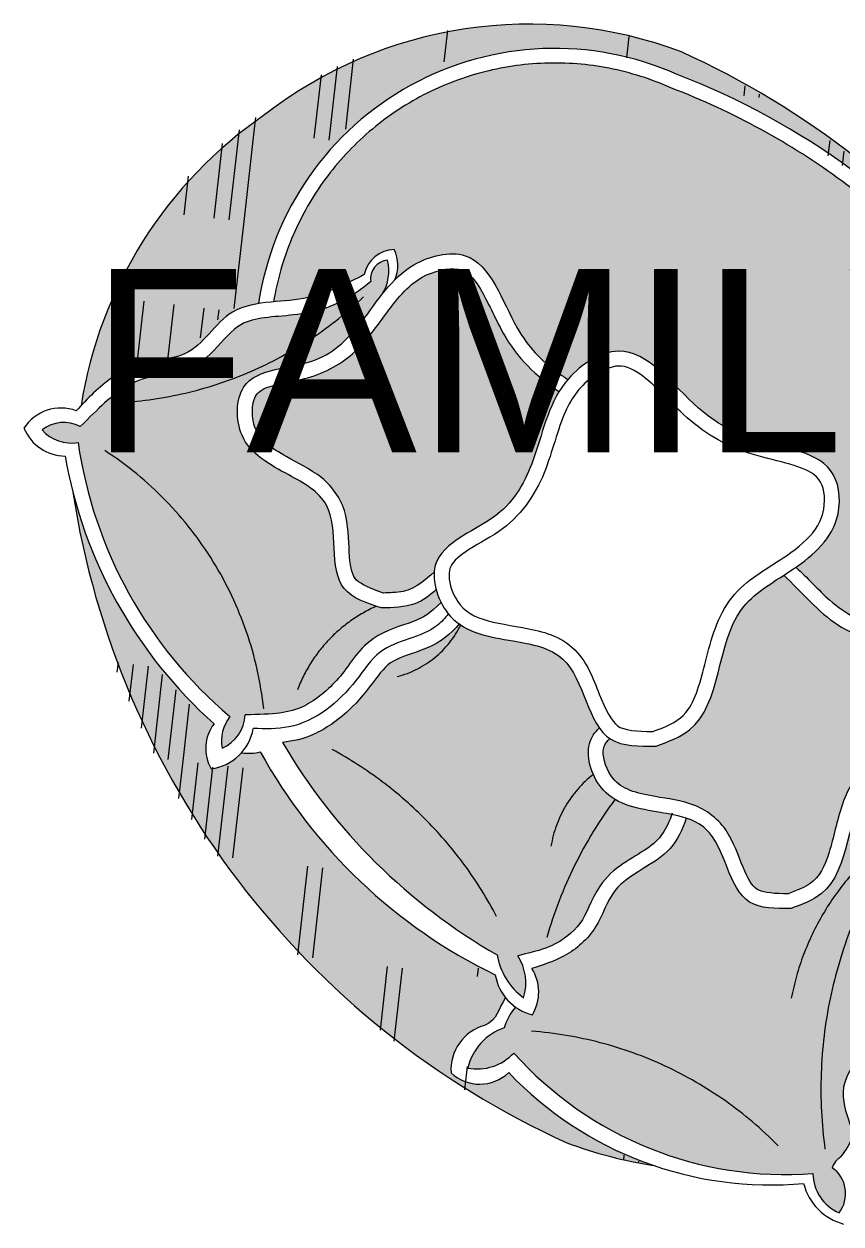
# Model space of a CAD drawing. Header units: millimetres. Extents: x -425671 to 598394, y -194194 to 343585.
# Drawn here: x 51472 to 52364, y 148884 to 150194 of the extents above; entities that cross this region are included whole.
import ezdxf

# ---------------------------------------------------------------- set-up
doc = ezdxf.new("R2010")
doc.units = ezdxf.units.MM
doc.linetypes.add('DOT3', pattern=[0.06, 0, -0.06])
doc.linetypes.add('HIDDENX2', pattern=[19.049999999999997, 12.7, -6.35])
doc.layers.add('Furniture', color=250, linetype='Continuous', lineweight=5)
doc.layers.add('TEXT', color=30, linetype='DOT3', lineweight=9)
doc.styles.get("Standard").update_dxf_attribs({"font": 'arial.ttf'})
pattern_1 = [(135, (3476261.326817591, 840878.8301373713), (-0.1724209175245278, 1.387778780781446e-17), [0.12192, -0.12192]), (135, (3476261.341186, 840878.8445057814), (-0.1724209175245278, 1.387778780781446e-17), [0.12192, -0.12192]), (135, (3476261.35555441, 840878.8588741913), (-0.1724209175245278, 1.387778780781446e-17), [0.12192, -0.12192]), (135, (3476261.36992282, 840878.8732426006), (-0.1724209175245278, 1.387778780781446e-17), [0.12192, -0.12192]), (135, (3476261.384291229, 840878.8876110108), (-0.1724209175245278, 1.387778780781446e-17), [0.12192, -0.12192]), (135, (3476261.39865964, 840878.9019794207), (-0.1724209175245278, 1.387778780781446e-17), [0.12192, -0.12192]), (135, (3476261.413028049, 840878.9163478304), (-0.1724209175245278, 1.387778780781446e-17), [0.12192, -0.12192]), (44.99999999999997, (3476261.240607132, 840878.9163478306), (0.1724209175245278, -1.387778780781446e-17), [0.12192, -0.12192]), (44.99999999999997, (3476261.226238722, 840878.9307162402), (0.1724209175245278, -1.387778780781446e-17), [0.12192, -0.12192]), (44.99999999999997, (3476261.211870312, 840878.9450846501), (0.1724209175245278, -1.387778780781446e-17), [0.12192, -0.12192]), (44.99999999999997, (3476261.197501902, 840878.9594530598), (0.1724209175245278, -1.387778780781446e-17), [0.12192, -0.12192]), (44.99999999999997, (3476261.183133492, 840878.9738214698), (0.1724209175245278, -1.387778780781446e-17), [0.12192, -0.12192]), (44.99999999999997, (3476261.168765083, 840878.9881898793), (0.1724209175245278, -1.387778780781446e-17), [0.12192, -0.12192]), (44.99999999999997, (3476261.154396673, 840879.002558289), (0.1724209175245278, -1.387778780781446e-17), [0.12192, -0.12192])]

# ---------------------------------------------------------------- blocks, each defined once
blk = doc.blocks.new('Cushion')
at = {"layer": 'Furniture', "ltscale": 0.8}
h = blk.add_hatch(color=256, dxfattribs=at)
h.dxf.hatch_style = 1
h.set_gradient(color1=(223, 171, 93), color2=(215, 143, 80), tint=0.4600000083446503, name='CURVED')
edge = h.paths.add_edge_path()
edge.add_arc((3475801.002543719, 840801.6060762854), 0.05475926233037194, 14.04033281465928, 81.49246440572438, ccw=False)
edge.add_arc((3475801.161771051, 840800.9997789642), 0.6286017344272669, 65.91260383204258, 99.717687765069, ccw=False)
edge.add_arc((3475800.844479252, 840800.5690922079), 1.156901462012611, 60.2631645607645, 117.069407013088)
edge.add_arc((3475800.618272167, 840801.0968125185), 0.5853320513290635, 120.8625154293494, 132.6892271714572)
edge.add_arc((3475800.483668489, 840801.1159253768), 0.4876586753937209, 95.05759937242073, 122.53416636815129, ccw=False)
edge.add_arc((3475800.497410665, 840801.6064224836), 0.05693021137694697, 98.72374629586261, 184.7730301609984, ccw=False)
edge.add_arc((3475800.453817004, 840801.611648909), 0.06186875322062948, -23.11690220970462, 55.59413651770069, ccw=False)
edge.add_spline(control_points=[(3475800.51071805, 840801.5873587144), (3475800.505630242, 840801.568963396), (3475800.516952032, 840801.5590330862), (3475800.522443588, 840801.5421258505)], knot_values=[0.5387524043615451, 0.5387524043615451, 0.5387524043615451, 0.5387524043615451, 0.5525614189464141, 0.5525614189464141, 0.5525614189464141, 0.5525614189464141], degree=3, periodic=0)
edge.add_arc((3475800.522567112, 840801.4753508716), 0.06677509281342871, 60.981880689497075, 90.10598851756703, ccw=False)
edge.add_arc((3475800.866365477, 840800.8827523818), 0.7216394452216389, 80.3560051611679, 115.5644876561517, ccw=False)
edge.add_arc((3475801.04252183, 840801.569542784), 0.06051170028620079, 132.0500150656936, 155.9603112192336, ccw=False)
edge.add_arc((3475801.06661107, 840801.6259535883), 0.06563005480333979, 148.5124885010452, 190.0715202297517, ccw=False)
at = {"layer": 'Furniture', "lineweight": 5, "ltscale": 0.8}
h = blk.add_hatch(dxfattribs=at)
h.set_pattern_fill('AR-PARQ1,_O', color=256, scale=0.0004, angle=45)
h.set_pattern_definition(pattern_1)
edge = h.paths.add_edge_path()
edge.add_arc((3475801.002543719, 840801.6060762854), 0.05475926233037194, 14.04033281465928, 81.49246440572438, ccw=False)
edge.add_arc((3475801.161771051, 840800.9997789642), 0.6286017344272669, 65.91260383204258, 99.717687765069, ccw=False)
edge.add_arc((3475800.844479252, 840800.5690922079), 1.156901462012611, 60.2631645607645, 117.069407013088)
edge.add_arc((3475800.618272167, 840801.0968125185), 0.5853320513290635, 120.8625154293494, 132.6892271714572)
edge.add_arc((3475800.483668489, 840801.1159253768), 0.4876586753937209, 95.05759937242073, 122.53416636815129, ccw=False)
edge.add_arc((3475800.497410665, 840801.6064224836), 0.05693021137694697, 98.72374629586261, 184.7730301609984, ccw=False)
edge.add_arc((3475800.453817004, 840801.611648909), 0.06186875322062948, -23.11690220970462, 55.59413651770069, ccw=False)
edge.add_spline(control_points=[(3475800.51071805, 840801.5873587144), (3475800.505630242, 840801.568963396), (3475800.516952032, 840801.5590330862), (3475800.522443588, 840801.5421258505)], knot_values=[0.5387524043615451, 0.5387524043615451, 0.5387524043615451, 0.5387524043615451, 0.5525614189464141, 0.5525614189464141, 0.5525614189464141, 0.5525614189464141], degree=3, periodic=0)
edge.add_arc((3475800.522567112, 840801.4753508716), 0.06677509281342871, 60.981880689497075, 90.10598851756703, ccw=False)
edge.add_arc((3475800.866365477, 840800.8827523818), 0.7216394452216389, 80.3560051611679, 115.5644876561517, ccw=False)
edge.add_arc((3475801.04252183, 840801.569542784), 0.06051170028620079, 132.0500150656936, 155.9603112192336, ccw=False)
edge.add_arc((3475801.06661107, 840801.6259535883), 0.06563005480333979, 148.5124885010452, 190.0715202297517, ccw=False)
at = {"layer": 'Furniture', "ltscale": 0.8}
h = blk.add_hatch(color=256, dxfattribs=at)
h.dxf.hatch_style = 1
h.set_gradient(color1=(77, 60, 50), color2=(142, 111, 93), one_color=1, tint=0.4600000083446503, name='CURVED')
edge = h.paths.add_edge_path()
edge.add_spline(control_points=[(3475800.559640361, 840801.2009827807), (3475800.551204697, 840801.214398616), (3475800.529357794, 840801.2568964245), (3475800.55842976, 840801.3276591129), (3475800.51579085, 840801.386845068), (3475800.512911313, 840801.4427150446), (3475800.525456636, 840801.4752421036), (3475800.531058925, 840801.4897675173)], knot_values=[0.1462444638288146, 0.1462444638288146, 0.1462444638288146, 0.1462444638288146, 0.1926154791283355, 0.2862306314325767, 0.3416111765052143, 0.3992378454706924, 0.4457364418264175, 0.4457364418264175, 0.4457364418264175, 0.4457364418264175], degree=3, periodic=0)
edge.add_arc((3475800.537473375, 840801.5487741906), 0.05935429773899896, 200.2524235055313, 263.79589838634854, ccw=False)
edge.add_arc((3475800.522567112, 840801.4753508716), 0.06677509281342872, 105.91785811707209, 127.6390574708675, ccw=False)
edge.add_arc((3475800.425126724, 840801.5230151085), 0.08083906380618444, 11.81386905519904, 34.42072398960497)
edge.add_arc((3475800.419806746, 840801.5939266573), 0.07629251035050573, 340.6998017613926, 398.0538043213407)
edge.add_arc((3475800.524264951, 840801.5896110007), 0.06786678005625478, 130.841799778553, 188.2794386242647)
edge.add_arc((3475800.485013448, 840801.0894876472), 0.4911440010406521, 93.25743310273894, 145.7698950610564)
edge.add_arc((3475800.043218736, 840801.3202547703), 0.05785663047686292, 51.86911000421443, 118.3060316580145)
edge.add_arc((3475800.056895692, 840801.3811636845), 0.04230319669103837, 193.6321713034621, 286.3829050451987)
edge.add_spline(control_points=[(3475800.068827529, 840801.3405780745), (3475800.074385682, 840801.3316279731), (3475800.072768281, 840801.3257150428), (3475800.076214078, 840801.3104960492), (3475800.079755384, 840801.3002681726), (3475800.08766319, 840801.2902092702), (3475800.094796819, 840801.2872942184), (3475800.120335574, 840801.2779491242), (3475800.138330506, 840801.2703469034), (3475800.160586034, 840801.2379396319), (3475800.161798081, 840801.2181457835), (3475800.16958735, 840801.1635111127), (3475800.18236208, 840801.1399309149), (3475800.218653181, 840801.1139772227), (3475800.233918742, 840801.1065403157), (3475800.26371323, 840801.083755936), (3475800.275424242, 840801.0656170906), (3475800.29464692, 840801.0368402167), (3475800.304462502, 840801.0162394689), (3475800.328324855, 840800.9935467886)], knot_values=[0.004961123717087179, 0.004961123717087179, 0.004961123717087179, 0.004961123717087179, 0.01171791624914237, 0.01171791624914237, 0.05006691935922963, 0.05006691935922963, 0.0884159224693169, 0.0884159224693169, 0.1267649255794042, 0.1267649255794042, 0.1745773397086596, 0.1745773397086596, 0.280037769056249, 0.280037769056249, 0.3285810830654592, 0.3285810830654592, 0.3771243970746693, 0.3771243970746693, 0.4415783000970779, 0.4415783000970779, 0.4415783000970779, 0.4415783000970779], degree=3, periodic=0)
edge.add_arc((3475800.374059338, 840800.9540978816), 0.0603975096817177, 139.2201354073513, 193.1806797062916)
edge.add_arc((3475800.282059317, 840800.9990013358), 0.06741383814378753, 299.4975292035882, 354.3869349230349)
edge.add_arc((3475800.284438762, 840801.3159881771), 0.329987762095256, 281.3090873459302, 295.1025908519097)
edge.add_spline(control_points=[(3475800.424432893, 840801.0171678851), (3475800.40120892, 840801.0519411669), (3475800.353770667, 840801.0966685107), (3475800.371699605, 840801.1514406411), (3475800.376665241, 840801.1666104455), (3475800.389428317, 840801.1828213609), (3475800.428242609, 840801.2321210136), (3475800.507843087, 840801.1750107128), (3475800.550829523, 840801.1951917023), (3475800.559640361, 840801.2009827807)], knot_values=[0.9242094147595004, 0.9242094147595004, 0.9242094147595004, 0.9242094147595004, 1.008845244444202, 1.041265284754813, 1.041265284754813, 1.041265284754813, 1.081052023990671, 1.162262302569748, 1.184359112055819, 1.184359112055819, 1.184359112055819, 1.184359112055819], degree=3, periodic=0)
h = blk.add_hatch(color=256, dxfattribs=at)
h.dxf.hatch_style = 1
h.set_gradient(color1=(77, 60, 50), color2=(142, 111, 93), one_color=1, tint=0.4600000083446503, name='CURVED')
edge = h.paths.add_edge_path()
edge.add_spline(control_points=[(3475801.390086192, 840801.0827773354), (3475801.388752268, 840801.1159213816), (3475801.394696753, 840801.1461448034), (3475801.422276864, 840801.1994542375), (3475801.440346701, 840801.2204885174), (3475801.455485809, 840801.2549332521), (3475801.455209413, 840801.2671895089), (3475801.449754991, 840801.3025506573), (3475801.445436556, 840801.3214787288), (3475801.454695135, 840801.3632980112), (3475801.466346774, 840801.3780853846), (3475801.479259502, 840801.4039957464), (3475801.483455273, 840801.4177273038), (3475801.487972211, 840801.4522137396), (3475801.484902802, 840801.474393816), (3475801.481254885, 840801.5109266919)], knot_values=[0, 0, 0, 0, 0.08432104486922591, 0.08432104486922591, 0.1624932106821882, 0.1624932106821882, 0.2207499946686446, 0.2207499946686446, 0.2696193115575117, 0.2696193115575117, 0.3184886284463787, 0.3184886284463787, 0.3673579453352457, 0.3673579453352457, 0.4403114748022433, 0.4403114748022433, 0.4403114748022433, 0.4403114748022433], degree=3, periodic=0)
edge.add_arc((3475801.462407013, 840801.554349172), 0.04733660374845441, 293.4636364589771, 359.358628125297)
edge.add_arc((3475801.512659845, 840801.5008864615), 0.05301326750244204, 93.1566085670992, 151.2374744913085)
edge.add_arc((3475801.165672088, 840801.0133016161), 0.5946214043578574, 59.64281416004614, 101.2080632170473)
edge.add_arc((3475800.996970759, 840801.5832974251), 0.05475926233040732, 14.04033281471698, 61.38968960417364)
edge.add_arc((3475801.073499857, 840801.6178970378), 0.0520806075788276, 165.0069286401582, 228.4912697424119)
edge.add_spline(control_points=[(3475801.038984259, 840801.5788962276), (3475801.015735868, 840801.5485163408), (3475801.003505892, 840801.5316964078), (3475800.994976954, 840801.4913408001), (3475800.995412296, 840801.470520978), (3475801.002784242, 840801.4295052101), (3475801.013328874, 840801.4078197823), (3475801.010083752, 840801.3583200362), (3475801.001498735, 840801.3402178129), (3475800.991604053, 840801.3092739187), (3475800.990618257, 840801.2995974154), (3475800.992898461, 840801.2782394689)], knot_values=[0.1519709534746062, 0.1519709534746062, 0.1519709534746062, 0.1519709534746062, 0.2315709567273943, 0.2315709567273943, 0.2972059098634805, 0.2972059098634805, 0.3628408629995667, 0.3628408629995667, 0.4150050387248703, 0.4150050387248703, 0.4671692144501738, 0.4671692144501738, 0.4671692144501738, 0.4671692144501738], degree=3, periodic=0)
edge.add_spline(control_points=[(3475800.992898461, 840801.2782394689), (3475800.999037121, 840801.2769685368), (3475801.005082661, 840801.2750683835), (3475801.010739855, 840801.2726125481)], knot_values=[0.3708721604774573, 0.3708721604774573, 0.3708721604774573, 0.3708721604774573, 0.3882284884874654, 0.3882284884874654, 0.3882284884874654, 0.3882284884874654], degree=3, periodic=0)
edge.add_spline(control_points=[(3475801.010739855, 840801.2726125481), (3475801.009345858, 840801.2844265526), (3475801.010456363, 840801.3102371899), (3475801.027715675, 840801.3331702221), (3475801.037313959, 840801.3459237881), (3475801.039287492, 840801.3472027904), (3475801.041261025, 840801.3484817926), (3475801.04323383, 840801.3497445319)], knot_values=[1.389174740392612, 1.389174740392612, 1.389174740392612, 1.389174740392612, 1.425744671245102, 1.471562104562005, 1.471562104562005, 1.471562104562005, 1.477971220175186, 1.477971220175186, 1.477971220175186, 1.477971220175186], degree=3, periodic=0)
edge.add_spline(control_points=[(3475801.04323383, 840801.3497445319), (3475801.058568815, 840801.3595600423), (3475801.109086076, 840801.3887414428), (3475801.173737403, 840801.2981110148), (3475801.261199489, 840801.3337888924), (3475801.329903829, 840801.3642188278), (3475801.414325803, 840801.2961890968), (3475801.340989979, 840801.2147176036), (3475801.351016144, 840801.1370059687), (3475801.363554531, 840801.0963539599), (3475801.367041041, 840801.0816394753)], knot_values=[1.477971220175186, 1.477971220175186, 1.477971220175186, 1.477971220175186, 1.527790482268245, 1.642560435907896, 1.707772101382381, 1.79039158666113, 1.855536491429625, 1.959045647712635, 2.0398593051936, 2.085151422530728, 2.085151422530728, 2.085151422530728, 2.085151422530728], degree=3, periodic=0)
edge.add_arc((3475801.423402024, 840801.1017150867), 0.05982967952676049, 199.6057453907655, 245.1968286576425)
edge.add_arc((3475801.377730112, 840801.0612661404), 0.02480734225613633, 326.0289397177536, 420.1268396404238)
h = blk.add_hatch(color=256, dxfattribs=at)
h.dxf.hatch_style = 1
h.set_gradient(color1=(77, 60, 50), color2=(142, 111, 93), one_color=1, tint=0.4600000083446503, name='CURVED')
edge = h.paths.add_edge_path()
edge.add_spline(control_points=[(3475800.955013493, 840801.2772392591), (3475800.951344015, 840801.2935364067), (3475800.9517671, 840801.3134425846), (3475800.960838977, 840801.34613663), (3475800.967217165, 840801.3606256775), (3475800.973095755, 840801.3859794666), (3475800.971363725, 840801.3958571706), (3475800.962877269, 840801.4278389896), (3475800.958123544, 840801.4475127851), (3475800.955267558, 840801.4858021002), (3475800.956337714, 840801.5052731812), (3475800.964692641, 840801.5379144751), (3475800.971056851, 840801.5509175847), (3475800.978564832, 840801.562842974)], knot_values=[0.1537753461697402, 0.1537753461697402, 0.1537753461697402, 0.1537753461697402, 0.1972231482553457, 0.1972231482553457, 0.2424753430360853, 0.2424753430360853, 0.2926655917943811, 0.2926655917943811, 0.3428558405526769, 0.3428558405526769, 0.3930460893109727, 0.3930460893109727, 0.430295518524493, 0.430295518524493, 0.430295518524493, 0.430295518524493], degree=3, periodic=0)
edge.add_arc((3475800.866344569, 840800.7802838257), 0.7905644870383763, 81.83932671113574, 111.6622108702561)
edge.add_arc((3475800.531058114, 840801.4373087676), 0.08903559122952272, 60.78123547934229, 105.6202418435659)
edge.add_arc((3475800.562395909, 840801.5607394963), 0.06692837083849024, 214.2663936130166, 264.7819495548185)
edge.add_spline(control_points=[(3475800.556309021, 840801.4940884905), (3475800.545293718, 840801.4710964726), (3475800.541201128, 840801.460351852), (3475800.534423413, 840801.4336200834), (3475800.534073051, 840801.4169288139), (3475800.542067931, 840801.3861930321), (3475800.553488041, 840801.3712057691), (3475800.569824314, 840801.3203440182), (3475800.562369746, 840801.2904496391), (3475800.558989353, 840801.2467008592), (3475800.564008046, 840801.2319535045), (3475800.575638889, 840801.2131249225)], knot_values=[0.1481141665251109, 0.1481141665251109, 0.1481141665251109, 0.1481141665251109, 0.1848446663927666, 0.1848446663927666, 0.2433534911065915, 0.2433534911065915, 0.3018623158204164, 0.3018623158204164, 0.3747342301715652, 0.3747342301715652, 0.4457364418264176, 0.4457364418264176, 0.4457364418264176, 0.4457364418264176], degree=3, periodic=0)
edge.add_spline(control_points=[(3475800.575638889, 840801.2131249225), (3475800.579596418, 840801.2164557434), (3475800.60015696, 840801.2347133325), (3475800.620229841, 840801.2531015025), (3475800.639304322, 840801.2603391712)], knot_values=[1.198047293242864, 1.198047293242864, 1.198047293242864, 1.198047293242864, 1.208405542606401, 1.252499453664132, 1.252499453664132, 1.252499453664132, 1.252499453664132], degree=3, periodic=0)
edge.add_spline(control_points=[(3475800.639304322, 840801.2603391712), (3475800.645519291, 840801.2626973952), (3475800.659653499, 840801.2660513315), (3475800.675708346, 840801.2643206223), (3475800.684013409, 840801.2621360843)], knot_values=[1.252499453664132, 1.252499453664132, 1.252499453664132, 1.252499453664132, 1.266866413267847, 1.283671504577755, 1.283671504577755, 1.283671504577755, 1.283671504577755], degree=3, periodic=0)
edge.add_arc((3475800.527628522, 840801.2623955162), 0.1563851020701514, 359.9049503660534, 401.9872124958252)
edge.add_arc((3475800.527628522, 840801.2623955162), 0.1563851020701513, -0.09504963134327227, 41.98721250059532, ccw=False)
edge.add_spline(control_points=[(3475800.684013409, 840801.2621360843), (3475800.698488952, 840801.2583284831), (3475800.720928072, 840801.2455966858), (3475800.726923193, 840801.2255760073), (3475800.727756689, 840801.2167701431)], knot_values=[1.283671504577755, 1.283671504577755, 1.283671504577755, 1.283671504577755, 1.312962413976038, 1.332678656331056, 1.332678656331056, 1.332678656331056, 1.332678656331056], degree=3, periodic=0)
edge.add_spline(control_points=[(3475800.727756689, 840801.2167701431), (3475800.760102184, 840801.2148315852), (3475800.825782002, 840801.1767460298), (3475800.892510926, 840801.234817079), (3475800.930028388, 840801.2692401789), (3475800.952656489, 840801.2765215398)], knot_values=[0.08548485507635982, 0.08548485507635982, 0.08548485507635982, 0.08548485507635982, 0.1873967493021921, 0.2588620906907049, 0.331405317174833, 0.331405317174833, 0.331405317174833, 0.331405317174833], degree=3, periodic=0)
edge.add_spline(control_points=[(3475800.952656489, 840801.2765215398), (3475800.953437657, 840801.2767729067), (3475800.954223268, 840801.277012286), (3475800.955013493, 840801.2772392591)], knot_values=[0.331405317174833, 0.331405317174833, 0.331405317174833, 0.331405317174833, 0.3339096543821679, 0.3339096543821679, 0.3339096543821679, 0.3339096543821679], degree=3, periodic=0)
h = blk.add_hatch(color=256, dxfattribs=at)
h.dxf.hatch_style = 1
h.set_gradient(color1=(223, 171, 93), color2=(215, 143, 80), tint=0.4600000083446503, name='INVCYLINDER')
edge = h.paths.add_edge_path()
edge.add_spline(control_points=[(3475800.166877548, 840801.1348043206), (3475800.158126115, 840801.1473527737), (3475800.14079652, 840801.186145489), (3475800.144745061, 840801.2599152888), (3475800.081609456, 840801.2658263507), (3475800.067199547, 840801.2835557127), (3475800.064845531, 840801.2874235596)], knot_values=[0.2073441172874505, 0.2073441172874505, 0.2073441172874505, 0.2073441172874505, 0.252953593801604, 0.3298609559600126, 0.3881630586506157, 0.4022640617471339, 0.4022640617471339, 0.4022640617471339, 0.4022640617471339], degree=3, periodic=0)
edge.add_arc((3475800.618272167, 840801.0968125185), 0.5853320513290791, 160.9952826397712, 184.1559493868675)
edge.add_arc((3475800.614101155, 840801.0610578135), 0.5796602237150714, 180.6588213903199, 239.2826324909933)
edge.add_arc((3475800.844479251, 840801.592895132), 1.156901462012624, 242.9305929869724, 269.9999999999986)
edge.add_line((3475800.844479251, 840800.4359936701), (3475800.844479251, 840800.4481584606))
edge.add_arc((3475800.844479252, 840801.4458763261), 0.9977178654452257, 239.4880732450339, 270.0000000000065, ccw=False)
edge.add_arc((3475800.524875988, 840800.9455323811), 0.4049527755443825, 152.1348213461716, 242.5048834701893, ccw=False)
edge = h.paths.add_edge_path()
edge.add_spline(control_points=[(3475801.502439084, 840801.4923682675), (3475801.505171885, 840801.4733860386), (3475801.509593947, 840801.4353471047), (3475801.494493106, 840801.3828571964), (3475801.455836471, 840801.3292222896), (3475801.483618055, 840801.2684818553), (3475801.467242723, 840801.2307254286), (3475801.461035568, 840801.2197152637)], knot_values=[0.148739451090145, 0.148739451090145, 0.148739451090145, 0.148739451090145, 0.2056421361268849, 0.2629148179039328, 0.3092412859870526, 0.3939570791125504, 0.4310151165809862, 0.4310151165809862, 0.4310151165809862, 0.4310151165809862], degree=3, periodic=0)
edge.add_arc((3475801.165378725, 840800.944810448), 0.4037147846449037, -62.62076327616637, 42.91700041700318, ccw=False)
edge.add_arc((3475800.844479252, 840801.4458763261), 0.9977178654452257, 270.0000000000016, 300.5119267548242, ccw=False)
edge.add_line((3475800.844479251, 840800.4481584603), (3475800.844479251, 840800.4359936699))
edge.add_arc((3475800.844479251, 840801.592895132), 1.156901462012624, 269.9999999999958, 297.0694070130212)
edge.add_arc((3475801.073986651, 840801.0619172378), 0.5808439066892112, 300.7479011923649, 359.2577393142345)
edge.add_arc((3475801.070988902, 840801.096812518), 0.5853320513289907, 355.8440506131372, 402.5147584619918)
at = {"layer": 'Furniture', "lineweight": 5, "ltscale": 0.8}
h = blk.add_hatch(dxfattribs=at)
h.set_pattern_fill('AR-PARQ1,_O', color=256, scale=0.0004, angle=45)
h.set_pattern_definition(pattern_1)
edge = h.paths.add_edge_path()
edge.add_spline(control_points=[(3475801.502439084, 840801.4923682675), (3475801.505171885, 840801.4733860386), (3475801.509593947, 840801.4353471047), (3475801.494493106, 840801.3828571964), (3475801.455836471, 840801.3292222896), (3475801.483618055, 840801.2684818553), (3475801.467242723, 840801.2307254286), (3475801.461035568, 840801.2197152637)], knot_values=[0.148739451090145, 0.148739451090145, 0.148739451090145, 0.148739451090145, 0.2056421361268849, 0.2629148179039328, 0.3092412859870526, 0.3939570791125504, 0.4310151165809862, 0.4310151165809862, 0.4310151165809862, 0.4310151165809862], degree=3, periodic=0)
edge.add_arc((3475801.165378725, 840800.944810448), 0.4037147846449037, -62.62076327616637, 42.91700041700318, ccw=False)
edge.add_arc((3475800.844479252, 840801.4458763261), 0.9977178654452257, 270.0000000000016, 300.5119267548242, ccw=False)
edge.add_line((3475800.844479251, 840800.4481584603), (3475800.844479251, 840800.4359936699))
edge.add_arc((3475800.844479251, 840801.592895132), 1.156901462012624, 269.9999999999958, 297.0694070130212)
edge.add_arc((3475801.073986651, 840801.0619172378), 0.5808439066892112, 300.7479011923649, 359.2577393142345)
edge.add_arc((3475801.070988902, 840801.096812518), 0.5853320513289907, 355.8440506131372, 402.5147584619918)
at = {"layer": 'Furniture', "ltscale": 0.8}
h = blk.add_hatch(color=256, dxfattribs=at)
h.dxf.hatch_style = 1
h.set_gradient(color1=(77, 60, 50), color2=(111, 87, 73), one_color=1, tint=0.3600000143051147, name='INVCURVED')
edge = h.paths.add_edge_path()
edge.add_spline(control_points=[(3475801.115881786, 840800.9766605895), (3475801.150910298, 840800.9882193045), (3475801.18730709, 840800.9930073925), (3475801.24791638, 840800.9827760155), (3475801.270838085, 840800.9760904182), (3475801.308765732, 840800.9713641177), (3475801.320577223, 840800.9726485789), (3475801.339260564, 840800.9887897783), (3475801.348511307, 840801.0075248652), (3475801.355127932, 840801.0482907917), (3475801.349466165, 840801.071094122), (3475801.336814013, 840801.117347035), (3475801.330724575, 840801.139213022), (3475801.327850853, 840801.1860288378), (3475801.333208528, 840801.2123363469), (3475801.351212081, 840801.2506342754), (3475801.359705449, 840801.2652887325), (3475801.368348559, 840801.2889680763), (3475801.368958669, 840801.2950166486), (3475801.360373421, 840801.3117701723), (3475801.345705554, 840801.3237393689), (3475801.315969682, 840801.3330119262), (3475801.298434451, 840801.327906869), (3475801.260364964, 840801.3122968199), (3475801.243429081, 840801.3040138321), (3475801.205232464, 840801.2948693901), (3475801.181932942, 840801.2969821846), (3475801.145968923, 840801.3149381405), (3475801.131110376, 840801.3274100474), (3475801.104616589, 840801.3451305206), (3475801.095173642, 840801.349276966), (3475801.079512439, 840801.3477412602), (3475801.066077318, 840801.3406992453), (3475801.051165387, 840801.3310657722)], knot_values=[1.474808282731921, 1.474808282731921, 1.474808282731921, 1.474808282731921, 1.573492563864215, 1.573492563864215, 1.635400736799075, 1.635400736799075, 1.697308909733935, 1.697308909733935, 1.759217082668795, 1.759217082668795, 1.840554113775205, 1.840554113775205, 1.902467140719891, 1.902467140719891, 1.964380167664576, 1.964380167664576, 2.010289586310198, 2.010289586310198, 2.05619900495582, 2.05619900495582, 2.111087303520548, 2.111087303520548, 2.18295138069324, 2.18295138069324, 2.232289284667198, 2.232289284667198, 2.281627188641155, 2.281627188641155, 2.330857829014999, 2.330857829014999, 2.380088469388843, 2.380088469388843, 2.429319109762687, 2.429319109762687, 2.429319109762687, 2.429319109762687], degree=3, periodic=0)
edge.add_spline(control_points=[(3475801.051165387, 840801.3310657722), (3475801.04856688, 840801.3276016577), (3475801.046084154, 840801.3242465813), (3475801.031957869, 840801.3040177681), (3475801.02851097, 840801.2926780337), (3475801.030602063, 840801.2599957914)], knot_values=[1.389174740392612, 1.389174740392612, 1.389174740392612, 1.389174740392612, 1.401839266265747, 1.401839266265747, 1.468141547899059, 1.468141547899059, 1.468141547899059, 1.468141547899059], degree=3, periodic=0)
edge.add_spline(control_points=[(3475801.030602063, 840801.2599957914), (3475801.032825319, 840801.2579293689), (3475801.058815346, 840801.2292219226), (3475801.022290711, 840801.1438054943), (3475801.06668484, 840801.053550312), (3475801.105312503, 840801.005933647), (3475801.115881786, 840800.9766605895)], knot_values=[0.4113764781072309, 0.4113764781072309, 0.4113764781072309, 0.4113764781072309, 0.420796807477285, 0.5342322969219699, 0.6227958319691245, 0.7155453555384577, 0.7155453555384577, 0.7155453555384577, 0.7155453555384577], degree=3, periodic=0)
h = blk.add_hatch(color=256, dxfattribs=at)
h.dxf.hatch_style = 1
h.set_gradient(color1=(77, 60, 50), color2=(111, 87, 73), one_color=1, tint=0.3600000143051147, name='INVCURVED')
edge = h.paths.add_edge_path()
edge.add_spline(control_points=[(3475800.733817163, 840800.8940771912), (3475800.736394031, 840800.9196258668), (3475800.746956127, 840801.0039703065), (3475800.630863342, 840801.0806934095), (3475800.655447818, 840801.1557979241), (3475800.660889651, 840801.1724224846), (3475800.674876682, 840801.1901879963), (3475800.689250561, 840801.20844486), (3475800.707190182, 840801.2144892492), (3475800.70767552, 840801.2146433013)], knot_values=[1.311946560192693, 1.311946560192693, 1.311946560192693, 1.311946560192693, 1.385843614276932, 1.562470900290952, 1.612682139180704, 1.612682139180704, 1.612682139180704, 1.674302712421114, 1.676006992712969, 1.676006992712969, 1.676006992712969, 1.676006992712969], degree=3, periodic=0)
edge.add_spline(control_points=[(3475800.70767552, 840801.2146433013), (3475800.706822111, 840801.2238618686), (3475800.705129831, 840801.2275994404), (3475800.692600136, 840801.2389470182), (3475800.676021258, 840801.2449881344), (3475800.64398463, 840801.2446680105), (3475800.628293783, 840801.2329275548), (3475800.595941235, 840801.2043158022), (3475800.582559751, 840801.1912109718), (3475800.549050664, 840801.1712919788), (3475800.526360804, 840801.1670182726), (3475800.487463752, 840801.1730753483), (3475800.469731127, 840801.1799230552), (3475800.439723774, 840801.1877271777), (3475800.430028832, 840801.188449766), (3475800.415722372, 840801.1816945466), (3475800.405420306, 840801.1707585976), (3475800.394572579, 840801.1570213913)], knot_values=[1.043562253823318, 1.043562253823318, 1.043562253823318, 1.043562253823318, 1.068087812767535, 1.068087812767535, 1.104970279301436, 1.104970279301436, 1.159113100164682, 1.159113100164682, 1.193504828941188, 1.193504828941188, 1.227896557717693, 1.227896557717693, 1.262242800334975, 1.262242800334975, 1.296589042952257, 1.296589042952257, 1.330935285569539, 1.330935285569539, 1.330935285569539, 1.330935285569539], degree=3, periodic=0)
edge.add_spline(control_points=[(3475800.394572579, 840801.1570213913), (3475800.390576835, 840801.1447489528), (3475800.387422628, 840801.1336565644), (3475800.385936584, 840801.1101004091), (3475800.392338423, 840801.0962084039), (3475800.415163884, 840801.0624175998), (3475800.430562642, 840801.0446850329), (3475800.456383882, 840801.004518178), (3475800.465390676, 840800.979511729), (3475800.466961646, 840800.9175886335), (3475800.457666315, 840800.8818314467), (3475800.465819132, 840800.8410870252), (3475800.471409257, 840800.8300789332), (3475800.491234926, 840800.8115413288), (3475800.502043242, 840800.8068873616), (3475800.522281518, 840800.8085924356), (3475800.538064262, 840800.8179457145), (3475800.579430554, 840800.849346915), (3475800.606623405, 840800.8690766605), (3475800.666035271, 840800.8888616934), (3475800.701425047, 840800.8899721176), (3475800.733817163, 840800.8940771912)], knot_values=[0.5693516790064053, 0.5693516790064053, 0.5693516790064053, 0.5693516790064053, 0.5960604497466027, 0.5960604497466027, 0.6422022634816896, 0.6422022634816896, 0.6867241040971825, 0.6867241040971825, 0.7312459447126755, 0.7312459447126755, 0.8036634649339622, 0.8036634649339622, 0.8394215891768191, 0.8394215891768191, 0.8751797134196759, 0.8751797134196759, 0.9183787403964943, 0.9183787403964943, 0.9786118336452262, 0.9786118336452262, 1.038844926893958, 1.038844926893958, 1.038844926893958, 1.038844926893958], degree=3, periodic=0)
h = blk.add_hatch(color=256, dxfattribs=at)
h.dxf.hatch_style = 1
h.set_gradient(color1=(7, 8, 7), color2=(0, 0, 0), one_color=1, name='INVCURVED')
edge = h.paths.add_edge_path()
edge.add_spline(control_points=[(3475801.450238212, 840801.202267328), (3475801.441502284, 840801.1889568685), (3475801.416847625, 840801.1539833032), (3475801.408189881, 840801.111137766), (3475801.40268416, 840801.0838909928)], knot_values=[0, 0, 0, 0, 0.04685953863704084, 0.1287103344603137, 0.1287103344603137, 0.1287103344603137, 0.1287103344603137], degree=3, periodic=0)
edge.add_arc((3475801.37156323, 840801.0569253666), 0.04117835914062248, -38.41272192518892, 40.90823578006689, ccw=False)
edge.add_arc((3475801.413873478, 840801.0776417884), 0.0473784663276177, 207.0523596597661, 257.7598184193748, ccw=False)
edge.add_spline(control_points=[(3475801.371678629, 840801.0560938464), (3475801.372870045, 840801.045497841), (3475801.373278887, 840801.0111649656), (3475801.335421669, 840800.9296699158), (3475801.226940847, 840800.9746833298), (3475801.159269603, 840800.9696766514), (3475801.126295698, 840800.9590538216), (3475801.121238797, 840800.957365817)], knot_values=[2.111172975191505, 2.111172975191505, 2.111172975191505, 2.111172975191505, 2.143232908780736, 2.213458277248531, 2.334235129295382, 2.41560747285833, 2.43023556679096, 2.43023556679096, 2.43023556679096, 2.43023556679096], degree=3, periodic=0)
edge.add_spline(control_points=[(3475801.121238797, 840800.957365817), (3475801.121300052, 840800.9570498884), (3475801.126356896, 840800.9304069857), (3475801.117391117, 840800.8461875693), (3475800.988946537, 840800.8544844597), (3475800.892446231, 840800.8133810407), (3475800.815949137, 840800.7339284188), (3475800.732855983, 840800.7944461127), (3475800.73014944, 840800.8452599214), (3475800.73213803, 840800.8748584485)], knot_values=[0.735157354812675, 0.735157354812675, 0.735157354812675, 0.735157354812675, 0.7360827694696742, 0.8130426185268845, 0.9454017432410943, 1.034577541313374, 1.148128484079426, 1.208641513911873, 1.293515745824151, 1.293515745824151, 1.293515745824151, 1.293515745824151], degree=3, periodic=0)
edge.add_spline(control_points=[(3475800.73213803, 840800.8748584485), (3475800.711780188, 840800.871433259), (3475800.657947682, 840800.8687984109), (3475800.587959135, 840800.8389874315), (3475800.518156028, 840800.766487425), (3475800.439602798, 840800.8236986395), (3475800.439771387, 840800.9011227457), (3475800.450344176, 840800.963335907), (3475800.438252393, 840800.9929828055), (3475800.434978467, 840800.9994133079)], knot_values=[0.5693516790064053, 0.5693516790064053, 0.5693516790064053, 0.5693516790064053, 0.6104203621203302, 0.6679987655248332, 0.7413155412742704, 0.7803871696559984, 0.8412106647327778, 0.894801778097985, 0.9100013601453977, 0.9100013601453977, 0.9100013601453977, 0.9100013601453977], degree=3, periodic=0)
edge.add_arc((3475800.252665725, 840801.6139665019), 0.6410254008850996, 279.2525927780092, 286.52346425965857, ccw=False)
edge.add_arc((3475800.301161093, 840800.98444222), 0.05466478795521276, 280.63775312495244, 356.68522726235784, ccw=False)
edge.add_arc((3475800.349290726, 840800.95918405), 0.04751116794711975, 137.4893357642962, 216.8102934695701, ccw=False)
edge.add_spline(control_points=[(3475800.314267794, 840800.9912886493), (3475800.298063255, 840801.0060980254), (3475800.272929297, 840801.0290680244), (3475800.245322444, 840801.0804933606), (3475800.205786669, 840801.0962428346), (3475800.184628622, 840801.1145447117), (3475800.18113057, 840801.1179696595)], knot_values=[0, 0, 0, 0, 0.06551284254485118, 0.1016133243580179, 0.1706088476637564, 0.1852928695685593, 0.1852928695685593, 0.1852928695685593, 0.1852928695685593], degree=3, periodic=0)
edge.add_arc((3475800.523591691, 840800.9448088759), 0.3837502788904705, 153.177181452952, 242.7822619363309)
edge.add_arc((3475800.844630534, 840801.4464309963), 0.9782725475546321, 239.4969336090493, 300.5030663909507)
edge.add_arc((3475801.165669377, 840800.9448088758), 0.3837502788904927, 297.2177380636728, 402.1366437425473)
at = {"layer": 'Furniture', "lineweight": 18}
for centre, radius, start, end in [((3475800.844479252, 840800.5690922079), 1.156901462012623, 60.26317370417193, 117.0694103352125), ((3475800.618272166, 840801.0968125181), 0.5853320513290803, 120.8625092179514, 132.689221205393), ((3475801.070988901, 840801.0968125175), 0.5853320513289973, 355.8440506295794, 42.51475767189038), ((3475801.165378725, 840800.9448104475), 0.40371478464492, 297.3792315063597, 42.91699775306357), ((3475801.073986651, 840801.0619172378), 0.5808439066892158, 300.7478994365233, 359.2577390716002), ((3475800.844479251, 840801.4458763256), 0.9977178654452021, 239.4880827427839, 300.5119172572161), ((3475800.844479251, 840801.592895132), 1.156901462012623, 242.9305896647875, 297.0694103352125)]:
    blk.add_arc(centre, radius, start, end, dxfattribs=at)
at = {"layer": 'Furniture', "ltscale": 0.8}
for centre, radius, start, end in [((3475800.497410665, 840801.6064224832), 0.05693021137694482, 98.72374674805263, 184.773029809196), ((3475800.453817004, 840801.611648909), 0.06186875322061038, 336.883095749064, 55.59412797370383), ((3475801.066611069, 840801.6259535878), 0.06563005480336694, 148.5124905527153, 222.0495908553197), ((3475801.002543719, 840801.6060762854), 0.05475926233037581, 14.04033181638148, 81.49247061537739), ((3475800.52426495, 840801.5896110003), 0.06786678005625472, 130.8418038819788, 188.2794391281502), ((3475800.419806746, 840801.5939266569), 0.07629251035053271, 340.699802787097, 38.05380143347758), ((3475801.073499857, 840801.6178970378), 0.05208060757882893, 165.0069282494906, 228.4912755302686), ((3475800.996970759, 840801.5832974251), 0.05475926233037581, 14.04033181638148, 61.38968262648741), ((3475801.161771051, 840800.9997789642), 0.6286017344272634, 61.37719710888653, 99.71768328647335), ((3475801.042521829, 840801.5695427835), 0.0605117002862003, 132.0500157281681, 155.9603085660329), ((3475800.483668489, 840801.1159253763), 0.4876586753937089, 95.05760896720048, 146.6565051616702), ((3475800.866365477, 840800.8827523814), 0.7216394452216508, 80.35600070006315, 115.564490822237), ((3475801.165672087, 840801.0133016156), 0.5946214043578659, 59.64281174133511, 101.2080650202894), ((3475800.485013447, 840801.0894876467), 0.4911440010406583, 93.25743046707198, 145.7698993423963), ((3475800.425126724, 840801.5230151085), 0.08083906380618841, 11.81386792626522, 34.42072153643268), ((3475800.866344569, 840800.7802838252), 0.7905644870383862, 81.83931958968896, 111.6622093442576), ((3475801.509878275, 840801.513109215), 0.06071031246652519, 73.98097293014929, 140.7014538427628), ((3475801.470494219, 840801.5524472648), 0.05927040685255148, 301.0572132203435, 18.71227716410429), ((3475801.512659845, 840801.5008864615), 0.0530132675024285, 93.15660783294372, 151.2374760909384), ((3475801.462407013, 840801.554349172), 0.04733660374845015, 293.46363738641, 359.3586271736098), ((3475800.522567112, 840801.4753508714), 0.06677509281343415, 60.98188963901837, 127.6390549566973), ((3475800.537473375, 840801.5487741906), 0.05935429773901417, 200.2524205410572, 263.7959009047134), ((3475800.562395909, 840801.5607394963), 0.0669283708384921, 214.2663891647213, 264.7819536896173), ((3475800.531058114, 840801.4373087676), 0.08903559122952381, 60.78124234479837, 105.6202374182254), ((3475800.045049266, 840801.3152952549), 0.07544428981620548, 65.5436845428847, 126.6638803105004), ((3475800.043218736, 840801.3202547703), 0.05785663047686432, 51.86911020364108, 118.3060265189682), ((3475800.056895692, 840801.3811636845), 0.04230319669103954, 193.6321698201348, 286.3829079124897), ((3475801.423402024, 840801.1017150863), 0.05982967952676758, 199.6057465257168, 245.1968217984235), ((3475801.377730112, 840801.0612661404), 0.0248073422561449, 326.0289395214233, 60.12684170352851), ((3475801.37156323, 840801.0569253666), 0.0411783591406534, 321.5872822646714, 40.90823584384626), ((3475801.413873478, 840801.0776417884), 0.04737846632759565, 207.0523658884739, 257.7598079673599)]:
    blk.add_arc(centre, radius, start, end, dxfattribs=at)
at = {"layer": 'Furniture', "linetype": 'HIDDENX2', "lineweight": 5, "ltscale": 0.8}
for centre, radius, start, end in [((3475801.284439751, 840801.9570629302), 0.476452386030591, 237.7064077887757, 288.4504040145247), ((3475800.08368956, 840801.896873193), 0.5204409247812137, 275.9351314593261, 317.1439439501953), ((3475800.718132698, 840802.0154636796), 0.541928062038682, 259.0741520324828, 292.931977956631), ((3475800.849544003, 840801.4001790135), 0.2001484098657995, 345.4049646763734, 30.86876729577981), ((3475800.083847682, 840801.1139985723), 0.5744106980134964, 14.75974846932731, 35.55991492216503), ((3475801.89772526, 840801.148924478), 0.5198053591144668, 146.0651892469887, 185.0280497984925), ((3475801.070766813, 840801.3326388245), 0.1307639025950469, 155.5879896382986, 205.4136109697687), ((3475800.527628522, 840801.2623955162), 0.1563851020701516, 359.9049487456628, 41.92117166923351), ((3475799.787558526, 840800.817493833), 0.5997460858587371, 20.25797769654609, 59.22084066246013), ((3475800.012550264, 840801.0104142146), 0.3548347116295251, 1.36475418100995, 40.61375272534322)]:
    blk.add_arc(centre, radius, start, end, dxfattribs=at)
at = {"layer": 'Furniture', "linetype": 'HIDDENX2', "lineweight": 5}
for centre, radius, start, end in [((3475801.165669377, 840800.9448088758), 0.3837502788905015, 297.2177459556813, 42.13664278664621), ((3475800.844630534, 840801.4464309963), 0.9782725475546378, 239.4969373285414, 300.5030626714586)]:
    blk.add_arc(centre, radius, start, end, dxfattribs=at)
at = {"layer": 'Furniture', "ltscale": 0.8}
blk.add_open_spline([(3475800.522443587, 840801.54212585), (3475800.516952032, 840801.5590330857), (3475800.505630242, 840801.5689633955), (3475800.510718049, 840801.587358714)], degree=3, dxfattribs=at)
for points, knots in [([(3475800.974890867, 840801.2800940421), (3475800.973097296, 840801.2872443139), (3475800.967160958, 840801.3218285065), (3475801.002025911, 840801.3728245005), (3475800.97342346, 840801.4517793027), (3475800.972763425, 840801.5287128796), (3475801.007378885, 840801.5695975313), (3475801.017876458, 840801.5819963161)], [0.1519709534746061, 0.1519709534746061, 0.1519709534746061, 0.1519709534746061, 0.1740226379363075, 0.2587384310619292, 0.3088543223901831, 0.4191582316546764, 0.4671692144501737, 0.4671692144501737, 0.4671692144501737, 0.4671692144501737]), ([(3475800.992898461, 840801.2782394685), (3475800.990618257, 840801.2995974149), (3475800.991604053, 840801.3092739187), (3475801.001498735, 840801.3402178129), (3475801.010083752, 840801.3583200362), (3475801.013328874, 840801.4078197823), (3475801.002784242, 840801.4295052101), (3475800.995412296, 840801.470520978), (3475800.994976954, 840801.4913408001), (3475801.003505892, 840801.5316964074), (3475801.015735867, 840801.5485163403), (3475801.038984259, 840801.5788962276)], [0.1519709534746061, 0.1519709534746061, 0.1519709534746061, 0.1519709534746061, 0.2041351291999096, 0.2041351291999096, 0.2562993049252131, 0.2562993049252131, 0.3219342580612994, 0.3219342580612994, 0.3875692111973856, 0.3875692111973856, 0.4671692144501737, 0.4671692144501737, 0.4671692144501737, 0.4671692144501737]), ([(3475800.955013493, 840801.2772392591), (3475800.951344015, 840801.2935364067), (3475800.9517671, 840801.3134425841), (3475800.960838976, 840801.3461366296), (3475800.967217165, 840801.3606256775), (3475800.973095755, 840801.3859794666), (3475800.971363725, 840801.3958571706), (3475800.962877269, 840801.4278389896), (3475800.958123543, 840801.4475127846), (3475800.955267558, 840801.4858021002), (3475800.956337714, 840801.5052731812), (3475800.964692641, 840801.5379144751), (3475800.971056851, 840801.5509175842), (3475800.978564832, 840801.5628429735)], [0.1537753461697402, 0.1537753461697402, 0.1537753461697402, 0.1537753461697402, 0.1972231482553457, 0.1972231482553457, 0.2424753430360853, 0.2424753430360853, 0.2926655917943811, 0.2926655917943811, 0.3428558405526769, 0.3428558405526769, 0.3930460893109727, 0.3930460893109727, 0.430295518524493, 0.430295518524493, 0.430295518524493, 0.430295518524493]), ([(3475801.390086192, 840801.0827773354), (3475801.388752268, 840801.1159213816), (3475801.394696753, 840801.1461448034), (3475801.422276864, 840801.1994542375), (3475801.440346701, 840801.2204885174), (3475801.455485809, 840801.2549332517), (3475801.455209413, 840801.2671895084), (3475801.449754991, 840801.3025506573), (3475801.445436556, 840801.3214787288), (3475801.454695135, 840801.3632980112), (3475801.466346774, 840801.3780853846), (3475801.479259502, 840801.4039957464), (3475801.483455273, 840801.4177273033), (3475801.487972211, 840801.4522137396), (3475801.484902802, 840801.474393816), (3475801.481254885, 840801.5109266915)], [0, 0, 0, 0, 0.08432104486922591, 0.08432104486922591, 0.1624932106821882, 0.1624932106821882, 0.2207499946686446, 0.2207499946686446, 0.2696193115575117, 0.2696193115575117, 0.3184886284463787, 0.3184886284463787, 0.3673579453352457, 0.3673579453352457, 0.4403114748022433, 0.4403114748022433, 0.4403114748022433, 0.4403114748022433]), ([(3475800.559640361, 840801.2009827807), (3475800.551204697, 840801.214398616), (3475800.529357794, 840801.2568964245), (3475800.55842976, 840801.3276591124), (3475800.51579085, 840801.386845068), (3475800.512911313, 840801.4427150441), (3475800.525456635, 840801.4752421031), (3475800.531058925, 840801.4897675173)], [0.1462444638288146, 0.1462444638288146, 0.1462444638288146, 0.1462444638288146, 0.1926154791283355, 0.2862306314325767, 0.3416111765052143, 0.3992378454706924, 0.4457364418264175, 0.4457364418264175, 0.4457364418264175, 0.4457364418264175]), ([(3475800.576571469, 840801.2116287925), (3475800.564276997, 840801.2311815646), (3475800.558945423, 840801.2461323256), (3475800.562369745, 840801.2904496386), (3475800.569824314, 840801.3203440182), (3475800.553488041, 840801.3712057691), (3475800.542067931, 840801.3861930321), (3475800.534073051, 840801.4169288139), (3475800.534423413, 840801.4336200834), (3475800.541201128, 840801.460351852), (3475800.545293717, 840801.4710964721), (3475800.55630902, 840801.49408849)], [0.1462444638288146, 0.1462444638288146, 0.1462444638288146, 0.1462444638288146, 0.2191163781799634, 0.2191163781799634, 0.2919882925311121, 0.2919882925311121, 0.350497117244937, 0.350497117244937, 0.4090059419587619, 0.4090059419587619, 0.4457364418264175, 0.4457364418264175, 0.4457364418264175, 0.4457364418264175]), ([(3475801.010739855, 840801.2726125476), (3475801.009345858, 840801.2844265526), (3475801.010456363, 840801.3102371894), (3475801.027715675, 840801.3331702221), (3475801.037313959, 840801.3459237881), (3475801.054628136, 840801.3571447142), (3475801.107282959, 840801.3912691128), (3475801.173737403, 840801.2981110148), (3475801.261199489, 840801.3337888919), (3475801.329903829, 840801.3642188278), (3475801.414325803, 840801.2961890968), (3475801.340989979, 840801.2147176036), (3475801.353552279, 840801.1173486788), (3475801.385381959, 840801.0372191884), (3475801.335421669, 840800.9296699158), (3475801.226940847, 840800.9746833298), (3475801.159269603, 840800.969676651), (3475801.126295698, 840800.9590538216), (3475801.121238797, 840800.9573658166)], [1.389174740392612, 1.389174740392612, 1.389174740392612, 1.389174740392612, 1.425744671245102, 1.471562104562005, 1.471562104562005, 1.471562104562005, 1.527790482268245, 1.642560435907896, 1.707772101382381, 1.79039158666113, 1.855536491429625, 1.959045647712635, 2.0398593051936, 2.143232908780736, 2.213458277248531, 2.334235129295382, 2.41560747285833, 2.43023556679096, 2.43023556679096, 2.43023556679096, 2.43023556679096]), ([(3475800.328324855, 840800.9935467886), (3475800.304462502, 840801.0162394689), (3475800.29464692, 840801.0368402164), (3475800.275424242, 840801.0656170906), (3475800.26371323, 840801.083755936), (3475800.233918742, 840801.1065403157), (3475800.218653181, 840801.1139772227), (3475800.18236208, 840801.1399309149), (3475800.169587349, 840801.1635111122), (3475800.161798081, 840801.2181457835), (3475800.160586034, 840801.2379396314), (3475800.138330506, 840801.2703469029), (3475800.120335574, 840801.2779491242), (3475800.094796819, 840801.287294218), (3475800.08766319, 840801.2902092702), (3475800.079755384, 840801.3002681726), (3475800.076214078, 840801.3104960492), (3475800.072768281, 840801.3257150423), (3475800.074385681, 840801.3316279727), (3475800.068827529, 840801.3405780745)], [0.004961123717087168, 0.004961123717087168, 0.004961123717087168, 0.004961123717087168, 0.06941502673949576, 0.06941502673949576, 0.1179583407487059, 0.1179583407487059, 0.166501654757916, 0.166501654757916, 0.2719620841055055, 0.2719620841055055, 0.3197744982347609, 0.3197744982347609, 0.3581235013448482, 0.3581235013448482, 0.3964725044549354, 0.3964725044549354, 0.4348215075650227, 0.4348215075650227, 0.4415783000970779, 0.4415783000970779, 0.4415783000970779, 0.4415783000970779]), ([(3475801.051165387, 840801.3310657722), (3475801.066077318, 840801.3406992453), (3475801.079512439, 840801.3477412602), (3475801.095173642, 840801.349276966), (3475801.104616589, 840801.3451305206), (3475801.131110376, 840801.327410047), (3475801.145968923, 840801.31493814), (3475801.181932942, 840801.2969821846), (3475801.205232464, 840801.2948693901), (3475801.243429081, 840801.3040138317), (3475801.260364964, 840801.3122968199), (3475801.298434451, 840801.327906869), (3475801.315969682, 840801.3330119262), (3475801.345705554, 840801.3237393689), (3475801.360373421, 840801.3117701723), (3475801.368958669, 840801.2950166486), (3475801.368348559, 840801.2889680763), (3475801.359705449, 840801.2652887325), (3475801.351212081, 840801.2506342749), (3475801.333208528, 840801.2123363469), (3475801.327850853, 840801.1860288378), (3475801.330724575, 840801.139213022), (3475801.336814013, 840801.117347035), (3475801.349466165, 840801.071094122), (3475801.355127932, 840801.0482907917), (3475801.348511306, 840801.0075248647), (3475801.339260564, 840800.9887897779), (3475801.320577223, 840800.9726485785), (3475801.308765732, 840800.9713641177), (3475801.270838085, 840800.9760904182), (3475801.24791638, 840800.9827760155), (3475801.18730709, 840800.9930073925), (3475801.150910298, 840800.9882193045), (3475801.115881786, 840800.9766605895)], [1.474808282731921, 1.474808282731921, 1.474808282731921, 1.474808282731921, 1.524038923105765, 1.524038923105765, 1.573269563479609, 1.573269563479609, 1.622500203853453, 1.622500203853453, 1.671838107827411, 1.671838107827411, 1.721176011801369, 1.721176011801369, 1.79304008897406, 1.79304008897406, 1.847928387538788, 1.847928387538788, 1.89383780618441, 1.89383780618441, 1.939747224830032, 1.939747224830032, 2.001660251774718, 2.001660251774718, 2.063573278719403, 2.063573278719403, 2.144910309825813, 2.144910309825813, 2.206818482760673, 2.206818482760673, 2.268726655695533, 2.268726655695533, 2.330634828630394, 2.330634828630394, 2.429319109762687, 2.429319109762687, 2.429319109762687, 2.429319109762687]), ([(3475801.030602063, 840801.2599957914), (3475801.028510969, 840801.2926780332), (3475801.031957868, 840801.3040177677), (3475801.046084154, 840801.3242465813), (3475801.04856688, 840801.3276016577), (3475801.051165387, 840801.3310657722)], [1.389174740392612, 1.389174740392612, 1.389174740392612, 1.389174740392612, 1.455477022025924, 1.455477022025924, 1.468141547899059, 1.468141547899059, 1.468141547899059, 1.468141547899059]), ([(3475800.73213803, 840800.8748584485), (3475800.711780188, 840800.871433259), (3475800.657947681, 840800.8687984104), (3475800.587959135, 840800.8389874315), (3475800.518156027, 840800.7664874245), (3475800.439602798, 840800.823698639), (3475800.439771386, 840800.9011227452), (3475800.458406995, 840801.0107797132), (3475800.349266427, 840801.0829082534), (3475800.371699604, 840801.1514406407), (3475800.376665241, 840801.1666104455), (3475800.389428317, 840801.1828213609), (3475800.428242609, 840801.2321210136), (3475800.521219676, 840801.1654135206), (3475800.592474785, 840801.227423496), (3475800.647671772, 840801.2784093758), (3475800.718872278, 840801.2524619966), (3475800.726923193, 840801.2255760068), (3475800.727756689, 840801.2167701427)], [0.5693516790064053, 0.5693516790064053, 0.5693516790064053, 0.5693516790064053, 0.6104203621203302, 0.6679987655248332, 0.7413155412742704, 0.7803871696559984, 0.8412106647327778, 0.894801778097985, 1.008845244444202, 1.041265284754813, 1.041265284754813, 1.041265284754813, 1.081052023990671, 1.162262302569748, 1.208405542606401, 1.266866413267847, 1.312962413976038, 1.332678656331056, 1.332678656331056, 1.332678656331056, 1.332678656331056]), ([(3475800.678796683, 840801.1628335074), (3475800.692641359, 840801.1803748204), (3475800.704749007, 840801.1930862367), (3475800.724293694, 840801.1985490709), (3475800.742296157, 840801.1947854479), (3475800.784841569, 840801.1819380561), (3475800.809273255, 840801.173302197), (3475800.86159422, 840801.1823831766), (3475800.881091912, 840801.1985929344), (3475800.915367351, 840801.2286211553), (3475800.930572143, 840801.2430686402), (3475800.960459874, 840801.2600541012), (3475800.975717394, 840801.2623792291), (3475801.006296101, 840801.2540424085), (3475801.017147273, 840801.2467437584), (3475801.025372467, 840801.2339353656), (3475801.02678898, 840801.2236813195), (3475801.024434639, 840801.1944106058), (3475801.020808451, 840801.1766946287), (3475801.01632047, 840801.1233466023), (3475801.027216752, 840801.0885700581), (3475801.058510424, 840801.0333129243), (3475801.077454079, 840801.0102832308), (3475801.099153182, 840800.968346133), (3475801.104565803, 840800.948200259), (3475801.102453141, 840800.9106918469), (3475801.097559634, 840800.8970379842), (3475801.082929962, 840800.8821320909), (3475801.070104995, 840800.8768303532), (3475801.035495676, 840800.8700553309), (3475801.014643739, 840800.8686115263), (3475800.958781886, 840800.8612797387), (3475800.926565788, 840800.8505992803), (3475800.867987382, 840800.8133619915), (3475800.840352453, 840800.7870906986), (3475800.806137847, 840800.7749083667), (3475800.796136903, 840800.7763403179), (3475800.770004401, 840800.7937891171), (3475800.760218645, 840800.8070931061), (3475800.751210948, 840800.8372275812), (3475800.750802575, 840800.8555872508), (3475800.754139803, 840800.90209077), (3475800.760214814, 840800.9312538349), (3475800.749647548, 840800.9930698636), (3475800.730486993, 840801.0200718159), (3475800.694834158, 840801.0671025042), (3475800.678232294, 840801.0888065245), (3475800.668423885, 840801.1214317573), (3475800.669970693, 840801.1340036246), (3475800.67644866, 840801.1555718423), (3475800.677598279, 840801.159156119), (3475800.678796683, 840801.1628335074)], [0.003241402521235405, 0.003241402521235405, 0.003241402521235405, 0.003241402521235405, 0.06502745821800898, 0.06502745821800898, 0.1268135139147826, 0.1268135139147826, 0.1885995696115562, 0.1885995696115562, 0.2503856253083298, 0.2503856253083298, 0.3121716810051033, 0.3121716810051033, 0.3762018154060962, 0.3762018154060962, 0.4237964847876017, 0.4237964847876017, 0.4713911541691073, 0.4713911541691073, 0.5189858235506127, 0.5189858235506127, 0.6065600897430401, 0.6065600897430401, 0.6941343559354675, 0.6941343559354675, 0.7645854670012822, 0.7645854670012822, 0.8202189865849079, 0.8202189865849079, 0.8758525061685336, 0.8758525061685336, 0.9314860257521593, 0.9314860257521593, 1.024617984519197, 1.024617984519197, 1.117749943286235, 1.117749943286235, 1.1768915136367, 1.1768915136367, 1.236033083987165, 1.236033083987165, 1.295174654337631, 1.295174654337631, 1.37653287063523, 1.37653287063523, 1.457891086932829, 1.457891086932829, 1.539249303230429, 1.539249303230429, 1.597991342156938, 1.597991342156938, 1.609266863933101, 1.609266863933101, 1.609266863933101, 1.609266863933101]), ([(3475800.394572579, 840801.1570213913), (3475800.405420305, 840801.1707585971), (3475800.415722372, 840801.1816945461), (3475800.430028832, 840801.1884497656), (3475800.439723774, 840801.1877271777), (3475800.469731126, 840801.1799230548), (3475800.487463752, 840801.1730753478), (3475800.526360804, 840801.1670182726), (3475800.549050664, 840801.1712919788), (3475800.582559751, 840801.1912109713), (3475800.595941235, 840801.2043158022), (3475800.628293783, 840801.2329275548), (3475800.64398463, 840801.2446680105), (3475800.676021257, 840801.2449881339), (3475800.692600136, 840801.2389470182), (3475800.705129831, 840801.2275994404), (3475800.706822111, 840801.2238618681), (3475800.707675519, 840801.2146433009)], [1.043562253823319, 1.043562253823319, 1.043562253823319, 1.043562253823319, 1.0779084964406, 1.0779084964406, 1.112254739057882, 1.112254739057882, 1.146600981675164, 1.146600981675164, 1.18099271045167, 1.18099271045167, 1.215384439228175, 1.215384439228175, 1.269527260091421, 1.269527260091421, 1.306409726625322, 1.306409726625322, 1.330935285569539, 1.330935285569539, 1.330935285569539, 1.330935285569539]), ([(3475800.733817163, 840800.8940771912), (3475800.701425047, 840800.8899721176), (3475800.666035271, 840800.888861693), (3475800.606623405, 840800.8690766605), (3475800.579430554, 840800.849346915), (3475800.538064262, 840800.8179457145), (3475800.522281517, 840800.8085924351), (3475800.502043242, 840800.8068873611), (3475800.491234926, 840800.8115413288), (3475800.471409256, 840800.8300789327), (3475800.465819132, 840800.8410870252), (3475800.457666315, 840800.8818314467), (3475800.466961646, 840800.9175886335), (3475800.465390676, 840800.9795117285), (3475800.456383882, 840801.004518178), (3475800.430562642, 840801.0446850329), (3475800.415163884, 840801.0624175998), (3475800.392338423, 840801.0962084039), (3475800.385936584, 840801.1101004087), (3475800.387422628, 840801.1336565639), (3475800.390576835, 840801.1447489524), (3475800.394572579, 840801.1570213913)], [0.5693516790064053, 0.5693516790064053, 0.5693516790064053, 0.5693516790064053, 0.6295847722551372, 0.6295847722551372, 0.6898178655038691, 0.6898178655038691, 0.7330168924806875, 0.7330168924806875, 0.7687750167235443, 0.7687750167235443, 0.8045331409664012, 0.8045331409664012, 0.8769506611876879, 0.8769506611876879, 0.9214725018031809, 0.9214725018031809, 0.9659943424186738, 0.9659943424186738, 1.012136156153761, 1.012136156153761, 1.038844926893958, 1.038844926893958, 1.038844926893958, 1.038844926893958])]:
    blk.add_open_spline(points, degree=3, knots=knots, dxfattribs=at)
for points in [[(3475801.402684159, 840801.0838909923), (3475801.425670593, 840801.16244783), (3475801.45215823, 840801.2052100879), (3475801.473829041, 840801.2542837083), (3475801.469785481, 840801.3389029448), (3475801.489942685, 840801.3806141996), (3475801.50581308, 840801.4356441062), (3475801.501071451, 840801.5016731174)], [(3475800.66088965, 840801.1724224841), (3475800.706227136, 840801.2141550547), (3475800.830877287, 840801.1973626083), (3475800.891834676, 840801.2346653122), (3475800.970251532, 840801.2799284101), (3475801.036533443, 840801.2534038672), (3475801.038593349, 840801.1399870828), (3475801.068754918, 840801.056717764), (3475801.121419038, 840800.9564161152), (3475801.108784412, 840800.8805004742), (3475800.981619125, 840800.8437863394), (3475800.8993635, 840800.8093431221), (3475800.798291844, 840800.7575904704), (3475800.748287007, 840800.7916689536), (3475800.732907812, 840800.8846067893), (3475800.733291617, 840800.9676062983), (3475800.650059193, 840801.1233932102), (3475800.66088965, 840801.1724224841)]]:
    blk.add_spline(points, degree=3, dxfattribs=at)

msp = doc.modelspace()

# ---------------------------------------------------------------- block references
at = {"layer": 'Furniture', "xscale": 810.0000000000005, "yscale": 810.0000000000005, "zscale": 810.0000000000005, "rotation": 128.5497603634101}
msp.add_blockref('Cushion', (2287217928.770721, -1777255821.510937), dxfattribs=at)

# ---------------------------------------------------------------- texts
at = {"layer": 'TEXT', "linetype": 'Continuous', "insert": (51351.36532012746, 149926.2028119449), "char_height": 200, "attachment_point": 1}
msp.add_mtext_dynamic_manual_height_columns('\\pi192.96863;FAMILY LIVING ROOM\\P\\pi860.09005;   6200*6050', width=3291.530715759844, gutter_width=0, heights=[839.2919454031919], dxfattribs=at)

doc.saveas('drawing.dxf')
